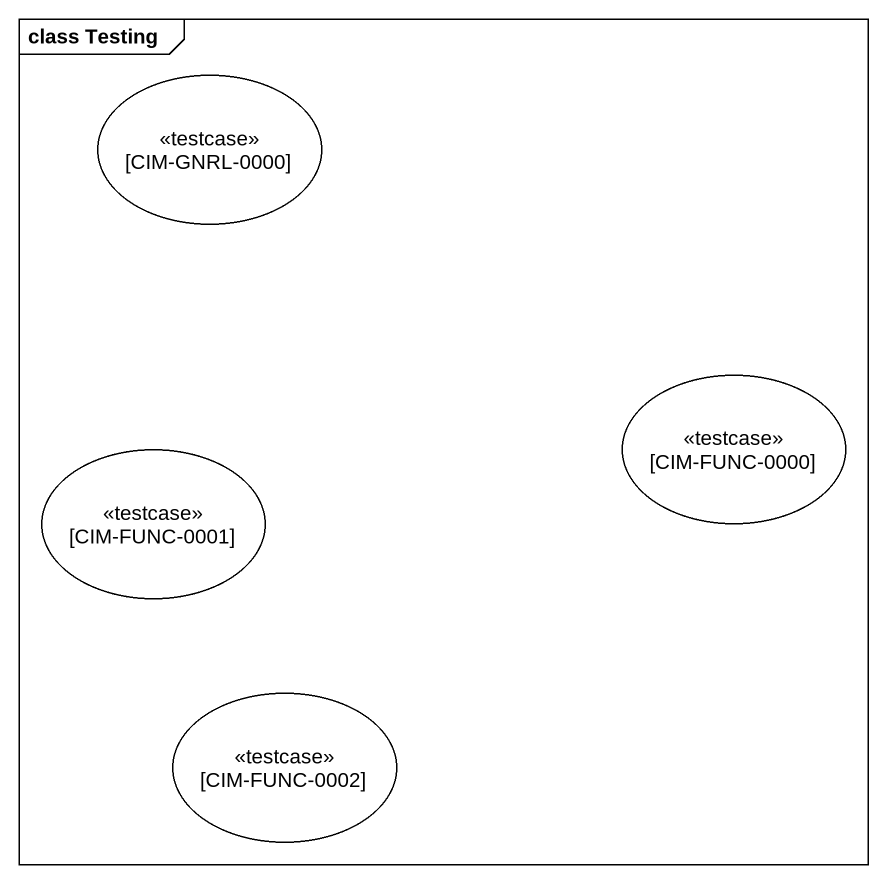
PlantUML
@startuml
mainframe class Testing
usecase "[CIM-GNRL-0000]" as CIM_GNRL_0000 <<testcase>>
usecase "[CIM-FUNC-0000]" as CIM_FUNC_0000 <<testcase>>
usecase "[CIM-FUNC-0001]" as CIM_FUNC_0001 <<testcase>>
usecase "[CIM-FUNC-0002]" as CIM_FUNC_0002 <<testcase>>
@enduml
